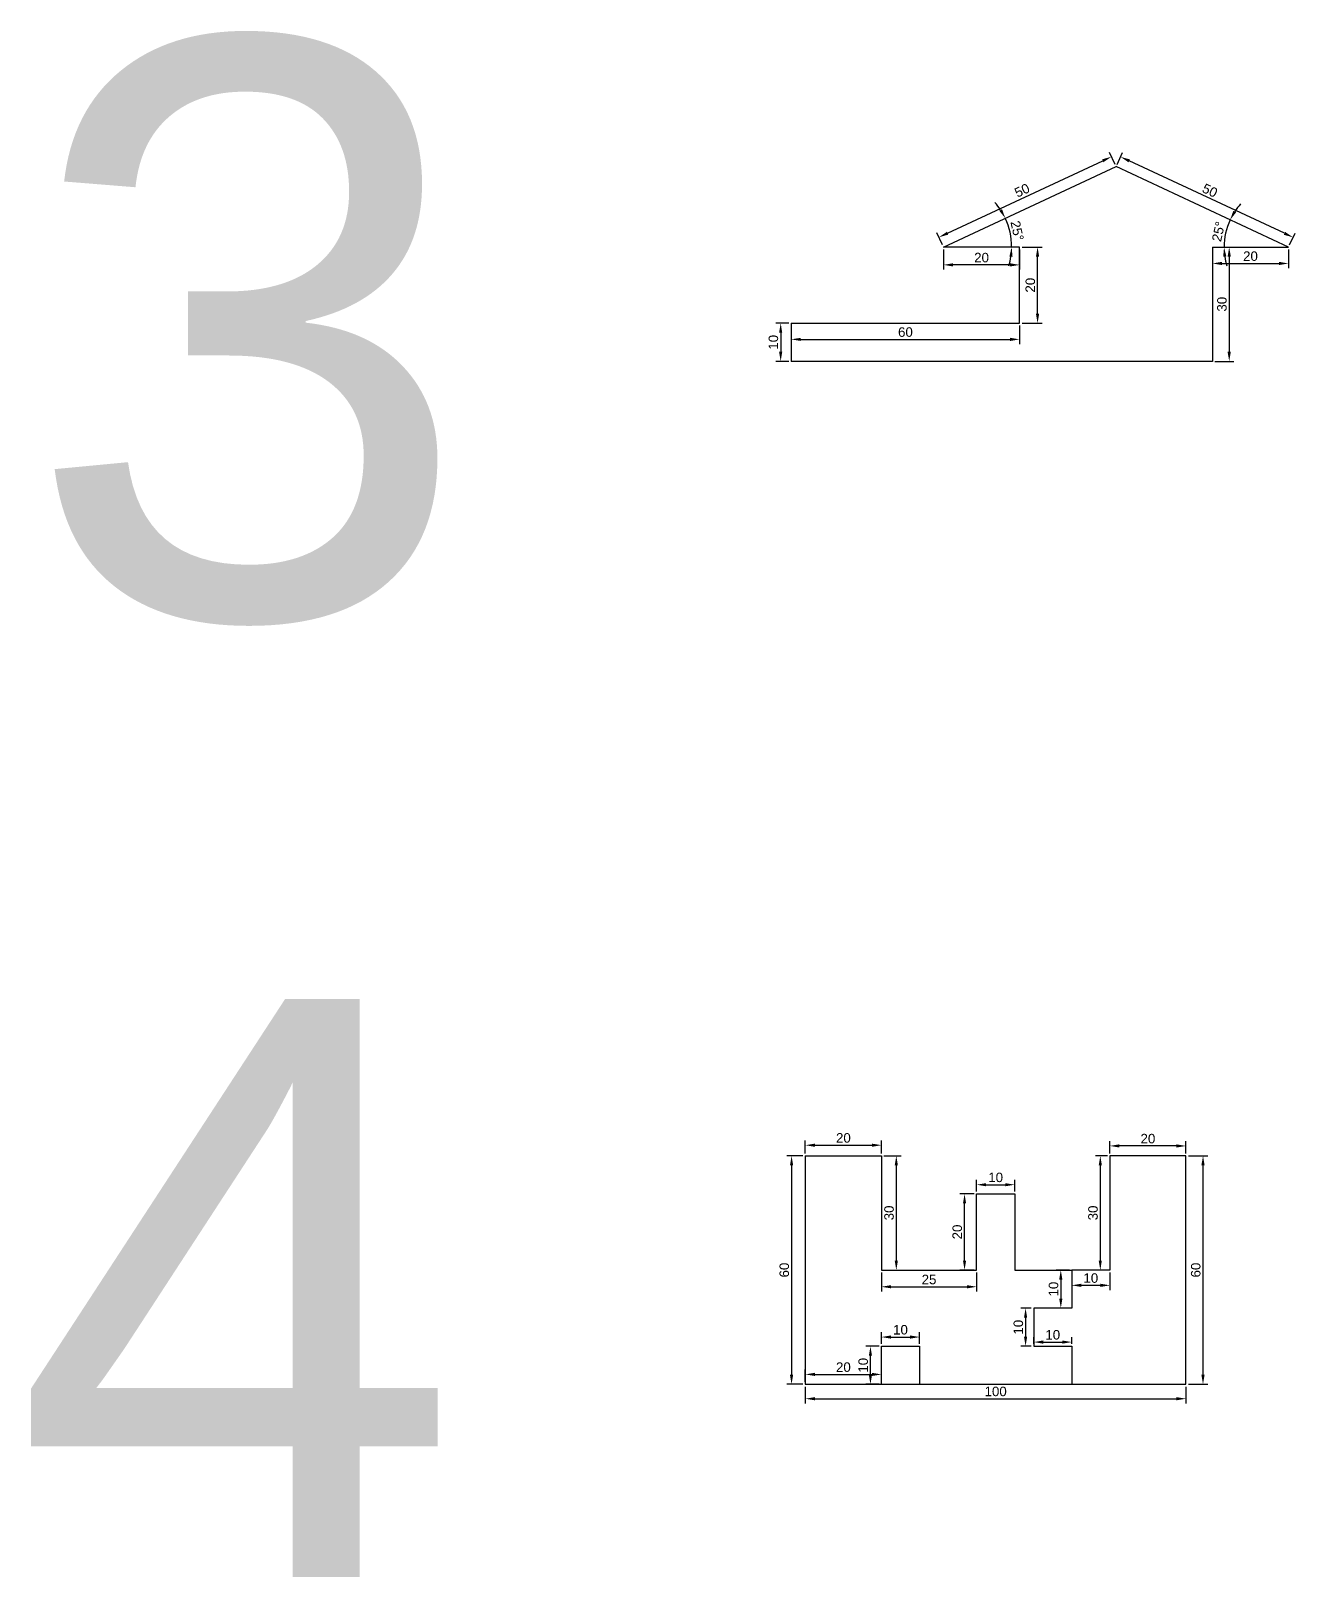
# Model space of a CAD drawing. Header units: millimetres. Extents: x 732 to 2493, y -1056 to 2615.
# Drawn here: x 793.6 to 1125.7, y 1444.2 to 1850.2 of the extents above; entities that cross this region are included whole.
import ezdxf

# ---------------------------------------------------------------- set-up
doc = ezdxf.new("R2010")
doc.units = ezdxf.units.MM
doc.styles.get("Standard").update_dxf_attribs({"font": 'arial.ttf'})
doc.dimstyles.new('ISO-25', dxfattribs={"dimtxt": 2.5, "dimasz": 2.5, "dimexe": 1.25, "dimexo": 0.625, "dimtad": 1, "dimtxsty": 'Standard', "dimcen": 2.5, "dimadec": 0, "dimazin": 0, "dimtfac": 1, "dimtmove": 0, "dimatfit": 3, "dimfxl": 1, "dimarcsym": 0})

# ---------------------------------------------------------------- blocks, each defined once
blk = doc.blocks.new('*D21')
at = {"color": 0, "lineweight": -2, "transparency": 16777216}
for p, q in [((992.7, 1773.44), (989.3, 1773.44)), ((990.55, 1770.94), (990.55, 1765.94)), ((992.7, 1763.44), (989.3, 1763.44))]:
    blk.add_line(p, q, dxfattribs=at)
at = {"color": 0, "transparency": 16777216}
for points in [[(990.13, 1770.94), (990.96, 1770.94), (990.55, 1773.44)], [(990.13, 1765.94), (990.96, 1765.94), (990.55, 1763.44)]]:
    blk.add_solid(points, dxfattribs=at)
at = {"layer": 'Defpoints', "color": 0, "transparency": 16777216}
for p in [(993.32, 1773.44), (990.55, 1763.44), (993.32, 1763.44)]:
    blk.add_point(p, dxfattribs=at)
at = {"color": 0, "transparency": 16777216, "insert": (988.64, 1768.44), "char_height": 2.5, "attachment_point": 5, "rotation": 90}
blk.add_mtext('10', dxfattribs=at)
blk = doc.blocks.new('*D22')
at = {"color": 0, "lineweight": -2, "transparency": 16777216}
for p, q in [((993.32, 1772.81), (993.32, 1767.96)), ((1053.32, 1772.81), (1053.32, 1767.96)), ((995.82, 1769.21), (1050.82, 1769.21))]:
    blk.add_line(p, q, dxfattribs=at)
at = {"color": 0, "transparency": 16777216}
for points in [[(995.82, 1769.62), (995.82, 1768.79), (993.32, 1769.21)], [(1050.82, 1769.62), (1050.82, 1768.79), (1053.32, 1769.21)]]:
    blk.add_solid(points, dxfattribs=at)
at = {"layer": 'Defpoints', "color": 0, "transparency": 16777216}
for p in [(993.32, 1773.44), (1053.32, 1773.44), (1053.32, 1769.21)]:
    blk.add_point(p, dxfattribs=at)
at = {"color": 0, "transparency": 16777216, "insert": (1023.32, 1771.11), "char_height": 2.5, "attachment_point": 5}
blk.add_mtext('60', dxfattribs=at)
blk = doc.blocks.new('*D23')
at = {"color": 0, "lineweight": -2, "transparency": 16777216}
for p, q in [((1033.32, 1792.81), (1033.32, 1787.52)), ((1053.32, 1792.81), (1053.32, 1787.52)), ((1050.82, 1788.77), (1035.82, 1788.77))]:
    blk.add_line(p, q, dxfattribs=at)
at = {"color": 0, "transparency": 16777216}
for points in [[(1035.82, 1789.19), (1035.82, 1788.35), (1033.32, 1788.77)], [(1050.82, 1789.19), (1050.82, 1788.35), (1053.32, 1788.77)]]:
    blk.add_solid(points, dxfattribs=at)
at = {"layer": 'Defpoints', "color": 0, "transparency": 16777216}
for p in [(1033.32, 1793.44), (1053.32, 1793.44), (1033.32, 1788.77)]:
    blk.add_point(p, dxfattribs=at)
at = {"color": 0, "transparency": 16777216, "insert": (1043.32, 1790.67), "char_height": 2.5, "attachment_point": 5}
blk.add_mtext('20', dxfattribs=at)
blk = doc.blocks.new('*D24')
at = {"color": 0, "lineweight": -2, "transparency": 16777216}
for p, q in [((1103.96, 1792.81), (1103.96, 1787.89)), ((1123.96, 1792.81), (1123.96, 1787.89)), ((1106.46, 1789.14), (1121.46, 1789.14))]:
    blk.add_line(p, q, dxfattribs=at)
at = {"color": 0, "transparency": 16777216}
for points in [[(1106.46, 1789.56), (1106.46, 1788.73), (1103.96, 1789.14)], [(1121.46, 1789.56), (1121.46, 1788.73), (1123.96, 1789.14)]]:
    blk.add_solid(points, dxfattribs=at)
at = {"layer": 'Defpoints', "color": 0, "transparency": 16777216}
for p in [(1103.96, 1793.44), (1123.96, 1793.44), (1123.96, 1789.14)]:
    blk.add_point(p, dxfattribs=at)
at = {"color": 0, "transparency": 16777216, "insert": (1113.96, 1791.05), "char_height": 2.5, "attachment_point": 5}
blk.add_mtext('20', dxfattribs=at)
blk = doc.blocks.new('*D25')
at = {"color": 0, "lineweight": -2, "transparency": 16777216}
for p, q in [((1034.38, 1797.09), (1075.17, 1816.11)), ((1078.38, 1815.14), (1076.9, 1818.29)), ((1033.06, 1794.01), (1031.59, 1797.16))]:
    blk.add_line(p, q, dxfattribs=at)
at = {"color": 0, "transparency": 16777216}
for points in [[(1074.99, 1816.48), (1075.34, 1815.73), (1077.43, 1817.16)], [(1034.21, 1797.46), (1034.56, 1796.71), (1032.12, 1796.03)]]:
    blk.add_solid(points, dxfattribs=at)
at = {"layer": 'Defpoints', "color": 0, "transparency": 16777216}
for p in [(1077.43, 1817.16), (1078.64, 1814.57), (1033.32, 1793.44)]:
    blk.add_point(p, dxfattribs=at)
at = {"color": 0, "transparency": 16777216, "insert": (1053.97, 1808.32), "char_height": 2.5, "attachment_point": 5, "rotation": 25}
blk.add_mtext('50', dxfattribs=at)
blk = doc.blocks.new('*D26')
at = {"color": 0, "lineweight": -2, "transparency": 16777216}
for p, q in [((1078.9, 1815.14), (1080.36, 1818.26)), ((1122.88, 1797.06), (1082.1, 1816.07)), ((1124.22, 1794.01), (1125.68, 1797.13))]:
    blk.add_line(p, q, dxfattribs=at)
at = {"color": 0, "transparency": 16777216}
for points in [[(1082.28, 1816.45), (1081.92, 1815.7), (1079.83, 1817.13)], [(1123.06, 1797.43), (1122.71, 1796.68), (1125.15, 1796)]]:
    blk.add_solid(points, dxfattribs=at)
at = {"layer": 'Defpoints', "color": 0, "transparency": 16777216}
for p in [(1079.83, 1817.13), (1078.64, 1814.57), (1123.96, 1793.44)]:
    blk.add_point(p, dxfattribs=at)
at = {"color": 0, "transparency": 16777216, "insert": (1103.3, 1808.29), "char_height": 2.5, "attachment_point": 5, "rotation": 335}
blk.add_mtext('50', dxfattribs=at)
blk = doc.blocks.new('*D27')
at = {"color": 0, "lineweight": -2, "transparency": 16777216}
for p, q in [((1104.58, 1793.44), (1109.62, 1793.44)), ((1108.37, 1790.94), (1108.37, 1765.94)), ((1104.58, 1763.44), (1109.62, 1763.44))]:
    blk.add_line(p, q, dxfattribs=at)
at = {"color": 0, "transparency": 16777216}
for points in [[(1107.95, 1790.94), (1108.79, 1790.94), (1108.37, 1793.44)], [(1107.95, 1765.94), (1108.79, 1765.94), (1108.37, 1763.44)]]:
    blk.add_solid(points, dxfattribs=at)
at = {"layer": 'Defpoints', "color": 0, "transparency": 16777216}
for p in [(1103.96, 1793.44), (1103.96, 1763.44), (1108.37, 1763.44)]:
    blk.add_point(p, dxfattribs=at)
at = {"color": 0, "transparency": 16777216, "insert": (1106.47, 1778.44), "char_height": 2.5, "attachment_point": 5, "rotation": 90}
blk.add_mtext('30', dxfattribs=at)
blk = doc.blocks.new('*D28')
at = {"color": 0, "lineweight": -2, "transparency": 16777216}
for p, q in [((1053.95, 1793.44), (1059.28, 1793.44)), ((1058.03, 1775.94), (1058.03, 1790.94)), ((1053.95, 1773.44), (1059.28, 1773.44))]:
    blk.add_line(p, q, dxfattribs=at)
at = {"color": 0, "transparency": 16777216}
for points in [[(1057.61, 1790.94), (1058.44, 1790.94), (1058.03, 1793.44)], [(1057.61, 1775.94), (1058.44, 1775.94), (1058.03, 1773.44)]]:
    blk.add_solid(points, dxfattribs=at)
at = {"layer": 'Defpoints', "color": 0, "transparency": 16777216}
for p in [(1053.32, 1793.44), (1058.03, 1793.44), (1053.32, 1773.44)]:
    blk.add_point(p, dxfattribs=at)
at = {"color": 0, "transparency": 16777216, "insert": (1056.13, 1783.44), "char_height": 2.5, "attachment_point": 5, "rotation": 90}
blk.add_mtext('20', dxfattribs=at)
blk = doc.blocks.new('*D29')
at = {"color": 0, "lineweight": -2, "transparency": 16777216}
for start, end in [(138.0689, 146.5344), (155, 180), (188.4656, 196.9311)]:
    blk.add_arc((1123.96, 1793.44), 16.94, start, end, dxfattribs=at)
at = {"color": 0, "transparency": 16777216}
for points in [[(1110.19, 1802.57), (1109.46, 1802.98), (1108.61, 1800.6)], [(1106.79, 1790.92), (1107.62, 1790.98), (1107.02, 1793.44)]]:
    blk.add_solid(points, dxfattribs=at)
at = {"layer": 'Defpoints', "color": 0, "transparency": 16777216}
for p in [(1078.64, 1814.57), (1107.73, 1798.3), (1103.96, 1793.44), (1123.96, 1793.44), (1123.96, 1793.44)]:
    blk.add_point(p, dxfattribs=at)
at = {"color": 0, "transparency": 16777216, "insert": (1105.57, 1797.52), "char_height": 2.5, "attachment_point": 5, "rotation": 77.5}
blk.add_mtext('25°', dxfattribs=at)
blk = doc.blocks.new('*D30')
at = {"color": 0, "lineweight": -2, "transparency": 16777216}
for start, end in [(33.0094, 41.0188), (0, 25), (343.9812, 351.9906)]:
    blk.add_arc((1033.32, 1793.44), 17.9, start, end, dxfattribs=at)
at = {"color": 0, "transparency": 16777216}
for points in [[(1048.7, 1803.39), (1047.97, 1802.99), (1049.55, 1801)], [(1050.63, 1790.97), (1051.46, 1790.92), (1051.22, 1793.44)]]:
    blk.add_solid(points, dxfattribs=at)
at = {"layer": 'Defpoints', "color": 0, "transparency": 16777216}
for p in [(1078.64, 1814.57), (1051.03, 1796.03), (1033.32, 1793.44), (1033.32, 1793.44), (1053.32, 1793.44)]:
    blk.add_point(p, dxfattribs=at)
at = {"color": 0, "transparency": 16777216, "insert": (1052.66, 1797.73), "char_height": 2.5, "attachment_point": 5, "rotation": 282.5}
blk.add_mtext('25°', dxfattribs=at)
blk = doc.blocks.new('*D32')
at = {"color": 0, "lineweight": -2, "transparency": 16777216}
for p, q in [((996.39, 1554.82), (992.16, 1554.82)), ((993.41, 1552.32), (993.41, 1497.32)), ((996.39, 1494.82), (992.16, 1494.82))]:
    blk.add_line(p, q, dxfattribs=at)
at = {"color": 0, "transparency": 16777216}
for points in [[(992.99, 1552.32), (993.82, 1552.32), (993.41, 1554.82)], [(992.99, 1497.32), (993.82, 1497.32), (993.41, 1494.82)]]:
    blk.add_solid(points, dxfattribs=at)
at = {"layer": 'Defpoints', "color": 0, "transparency": 16777216}
for p in [(997.02, 1554.82), (993.41, 1494.82), (997.02, 1494.82)]:
    blk.add_point(p, dxfattribs=at)
at = {"color": 0, "transparency": 16777216, "insert": (991.51, 1524.82), "char_height": 2.5, "attachment_point": 5, "rotation": 90}
blk.add_mtext('60', dxfattribs=at)
blk = doc.blocks.new('*D33')
at = {"color": 0, "lineweight": -2, "transparency": 16777216}
for p, q in [((997.02, 1555.45), (997.02, 1558.86)), ((999.52, 1557.61), (1014.52, 1557.61)), ((1017.02, 1555.45), (1017.02, 1558.86))]:
    blk.add_line(p, q, dxfattribs=at)
at = {"color": 0, "transparency": 16777216}
for points in [[(999.52, 1558.02), (999.52, 1557.19), (997.02, 1557.61)], [(1014.52, 1558.02), (1014.52, 1557.19), (1017.02, 1557.61)]]:
    blk.add_solid(points, dxfattribs=at)
at = {"layer": 'Defpoints', "color": 0, "transparency": 16777216}
for p in [(1017.02, 1557.61), (997.02, 1554.82), (1017.02, 1554.82)]:
    blk.add_point(p, dxfattribs=at)
at = {"color": 0, "transparency": 16777216, "insert": (1007.02, 1559.51), "char_height": 2.5, "attachment_point": 5}
blk.add_mtext('20', dxfattribs=at)
blk = doc.blocks.new('*D34')
at = {"color": 0, "lineweight": -2, "transparency": 16777216}
for p, q in [((1077.02, 1555.45), (1077.02, 1558.67)), ((1094.52, 1557.42), (1079.52, 1557.42)), ((1097.02, 1555.45), (1097.02, 1558.67))]:
    blk.add_line(p, q, dxfattribs=at)
at = {"color": 0, "transparency": 16777216}
for points in [[(1079.52, 1557.83), (1079.52, 1557), (1077.02, 1557.42)], [(1094.52, 1557.83), (1094.52, 1557), (1097.02, 1557.42)]]:
    blk.add_solid(points, dxfattribs=at)
at = {"layer": 'Defpoints', "color": 0, "transparency": 16777216}
for p in [(1077.02, 1557.42), (1077.02, 1554.82), (1097.02, 1554.82)]:
    blk.add_point(p, dxfattribs=at)
at = {"color": 0, "transparency": 16777216, "insert": (1087.02, 1559.32), "char_height": 2.5, "attachment_point": 5}
blk.add_mtext('20', dxfattribs=at)
blk = doc.blocks.new('*D35')
at = {"color": 0, "lineweight": -2, "transparency": 16777216}
for p, q in [((1042.02, 1545.45), (1042.02, 1548.48)), ((1044.52, 1547.23), (1049.52, 1547.23)), ((1052.02, 1545.45), (1052.02, 1548.48))]:
    blk.add_line(p, q, dxfattribs=at)
at = {"color": 0, "transparency": 16777216}
for points in [[(1044.52, 1547.65), (1044.52, 1546.82), (1042.02, 1547.23)], [(1049.52, 1547.65), (1049.52, 1546.82), (1052.02, 1547.23)]]:
    blk.add_solid(points, dxfattribs=at)
at = {"layer": 'Defpoints', "color": 0, "transparency": 16777216}
for p in [(1052.02, 1547.23), (1042.02, 1544.82), (1052.02, 1544.82)]:
    blk.add_point(p, dxfattribs=at)
at = {"color": 0, "transparency": 16777216, "insert": (1047.02, 1549.14), "char_height": 2.5, "attachment_point": 5}
blk.add_mtext('10', dxfattribs=at)
blk = doc.blocks.new('*D31')
at = {"color": 0, "lineweight": -2, "transparency": 16777216}
for p, q in [((997.02, 1494.2), (997.02, 1489.79)), ((1097.02, 1494.2), (1097.02, 1489.79)), ((999.52, 1491.04), (1094.52, 1491.04))]:
    blk.add_line(p, q, dxfattribs=at)
at = {"color": 0, "transparency": 16777216}
for points in [[(999.52, 1491.46), (999.52, 1490.62), (997.02, 1491.04)], [(1094.52, 1491.46), (1094.52, 1490.62), (1097.02, 1491.04)]]:
    blk.add_solid(points, dxfattribs=at)
at = {"layer": 'Defpoints', "color": 0, "transparency": 16777216}
for p in [(997.02, 1494.82), (1097.02, 1494.82), (1097.02, 1491.04)]:
    blk.add_point(p, dxfattribs=at)
at = {"color": 0, "transparency": 16777216, "insert": (1047.02, 1492.94), "char_height": 2.5, "attachment_point": 5}
blk.add_mtext('100', dxfattribs=at)
blk = doc.blocks.new('*D36')
at = {"color": 0, "lineweight": -2, "transparency": 16777216}
for p, q in [((997.02, 1495.45), (997.02, 1498.67)), ((1017.02, 1495.45), (1017.02, 1498.67)), ((999.52, 1497.42), (1014.52, 1497.42))]:
    blk.add_line(p, q, dxfattribs=at)
at = {"color": 0, "transparency": 16777216}
for points in [[(999.52, 1497.84), (999.52, 1497.01), (997.02, 1497.42)], [(1014.52, 1497.84), (1014.52, 1497.01), (1017.02, 1497.42)]]:
    blk.add_solid(points, dxfattribs=at)
at = {"layer": 'Defpoints', "color": 0, "transparency": 16777216}
for p in [(997.02, 1494.82), (1017.02, 1497.42), (1017.02, 1494.82)]:
    blk.add_point(p, dxfattribs=at)
at = {"color": 0, "transparency": 16777216, "insert": (1007.02, 1499.32), "char_height": 2.5, "attachment_point": 5}
blk.add_mtext('20', dxfattribs=at)
blk = doc.blocks.new('*D37')
at = {"color": 0, "lineweight": -2, "transparency": 16777216}
for p, q in [((1017.02, 1505.45), (1017.02, 1508.48)), ((1019.52, 1507.23), (1024.52, 1507.23)), ((1027.02, 1505.45), (1027.02, 1508.48))]:
    blk.add_line(p, q, dxfattribs=at)
at = {"color": 0, "transparency": 16777216}
for points in [[(1019.52, 1507.65), (1019.52, 1506.81), (1017.02, 1507.23)], [(1024.52, 1507.65), (1024.52, 1506.81), (1027.02, 1507.23)]]:
    blk.add_solid(points, dxfattribs=at)
at = {"layer": 'Defpoints', "color": 0, "transparency": 16777216}
for p in [(1027.02, 1507.23), (1017.02, 1504.82), (1027.02, 1504.82)]:
    blk.add_point(p, dxfattribs=at)
at = {"color": 0, "transparency": 16777216, "insert": (1022.02, 1509.13), "char_height": 2.5, "attachment_point": 5}
blk.add_mtext('10', dxfattribs=at)
blk = doc.blocks.new('*D38')
at = {"color": 0, "lineweight": -2, "transparency": 16777216}
for p, q in [((1057.02, 1505.45), (1057.02, 1507.16)), ((1067.02, 1505.45), (1067.02, 1507.16)), ((1059.52, 1505.91), (1064.52, 1505.91))]:
    blk.add_line(p, q, dxfattribs=at)
at = {"color": 0, "transparency": 16777216}
for points in [[(1059.52, 1506.33), (1059.52, 1505.49), (1057.02, 1505.91)], [(1064.52, 1506.33), (1064.52, 1505.49), (1067.02, 1505.91)]]:
    blk.add_solid(points, dxfattribs=at)
at = {"layer": 'Defpoints', "color": 0, "transparency": 16777216}
for p in [(1057.02, 1504.82), (1067.02, 1505.91), (1067.02, 1504.82)]:
    blk.add_point(p, dxfattribs=at)
at = {"color": 0, "transparency": 16777216, "insert": (1062.02, 1507.81), "char_height": 2.5, "attachment_point": 5}
blk.add_mtext('10', dxfattribs=at)
blk = doc.blocks.new('*D39')
at = {"color": 0, "lineweight": -2, "transparency": 16777216}
for p, q in [((1017.02, 1524.2), (1017.02, 1519.18)), ((1042.02, 1524.2), (1042.02, 1519.18)), ((1019.52, 1520.43), (1039.52, 1520.43))]:
    blk.add_line(p, q, dxfattribs=at)
at = {"color": 0, "transparency": 16777216}
for points in [[(1019.52, 1520.85), (1019.52, 1520.02), (1017.02, 1520.43)], [(1039.52, 1520.85), (1039.52, 1520.02), (1042.02, 1520.43)]]:
    blk.add_solid(points, dxfattribs=at)
at = {"layer": 'Defpoints', "color": 0, "transparency": 16777216}
for p in [(1017.02, 1524.82), (1042.02, 1524.82), (1042.02, 1520.43)]:
    blk.add_point(p, dxfattribs=at)
at = {"color": 0, "transparency": 16777216, "insert": (1029.52, 1522.33), "char_height": 2.5, "attachment_point": 5}
blk.add_mtext('25', dxfattribs=at)
blk = doc.blocks.new('*D40')
at = {"color": 0, "lineweight": -2, "transparency": 16777216}
for p, q in [((1017.64, 1554.82), (1022.17, 1554.82)), ((1020.92, 1552.32), (1020.92, 1527.32)), ((1017.64, 1524.82), (1022.17, 1524.82))]:
    blk.add_line(p, q, dxfattribs=at)
at = {"color": 0, "transparency": 16777216}
for points in [[(1020.5, 1552.32), (1021.34, 1552.32), (1020.92, 1554.82)], [(1020.5, 1527.32), (1021.34, 1527.32), (1020.92, 1524.82)]]:
    blk.add_solid(points, dxfattribs=at)
at = {"layer": 'Defpoints', "color": 0, "transparency": 16777216}
for p in [(1017.02, 1554.82), (1017.02, 1524.82), (1020.92, 1524.82)]:
    blk.add_point(p, dxfattribs=at)
at = {"color": 0, "transparency": 16777216, "insert": (1019.02, 1539.82), "char_height": 2.5, "attachment_point": 5, "rotation": 90}
blk.add_mtext('30', dxfattribs=at)
blk = doc.blocks.new('*D41')
at = {"color": 0, "lineweight": -2, "transparency": 16777216}
for p, q in [((1041.39, 1544.82), (1037.6, 1544.82)), ((1038.85, 1527.32), (1038.85, 1542.32)), ((1041.39, 1524.82), (1037.6, 1524.82))]:
    blk.add_line(p, q, dxfattribs=at)
at = {"color": 0, "transparency": 16777216}
for points in [[(1038.43, 1542.32), (1039.26, 1542.32), (1038.85, 1544.82)], [(1038.43, 1527.32), (1039.26, 1527.32), (1038.85, 1524.82)]]:
    blk.add_solid(points, dxfattribs=at)
at = {"layer": 'Defpoints', "color": 0, "transparency": 16777216}
for p in [(1038.85, 1544.82), (1042.02, 1544.82), (1042.02, 1524.82)]:
    blk.add_point(p, dxfattribs=at)
at = {"color": 0, "transparency": 16777216, "insert": (1036.94, 1534.82), "char_height": 2.5, "attachment_point": 5, "rotation": 90}
blk.add_mtext('20', dxfattribs=at)
blk = doc.blocks.new('*D42')
at = {"color": 0, "lineweight": -2, "transparency": 16777216}
for p, q in [((1076.39, 1554.82), (1073.26, 1554.82)), ((1074.51, 1552.32), (1074.51, 1527.32)), ((1076.39, 1524.82), (1073.26, 1524.82))]:
    blk.add_line(p, q, dxfattribs=at)
at = {"color": 0, "transparency": 16777216}
for points in [[(1074.09, 1552.32), (1074.92, 1552.32), (1074.51, 1554.82)], [(1074.09, 1527.32), (1074.92, 1527.32), (1074.51, 1524.82)]]:
    blk.add_solid(points, dxfattribs=at)
at = {"layer": 'Defpoints', "color": 0, "transparency": 16777216}
for p in [(1077.02, 1554.82), (1074.51, 1524.82), (1077.02, 1524.82)]:
    blk.add_point(p, dxfattribs=at)
at = {"color": 0, "transparency": 16777216, "insert": (1072.6, 1539.82), "char_height": 2.5, "attachment_point": 5, "rotation": 90}
blk.add_mtext('30', dxfattribs=at)
blk = doc.blocks.new('*D43')
at = {"color": 0, "lineweight": -2, "transparency": 16777216}
for p, q in [((1097.64, 1554.82), (1102.74, 1554.82)), ((1101.49, 1497.32), (1101.49, 1552.32)), ((1097.64, 1494.82), (1102.74, 1494.82))]:
    blk.add_line(p, q, dxfattribs=at)
at = {"color": 0, "transparency": 16777216}
for points in [[(1101.07, 1552.32), (1101.91, 1552.32), (1101.49, 1554.82)], [(1101.07, 1497.32), (1101.91, 1497.32), (1101.49, 1494.82)]]:
    blk.add_solid(points, dxfattribs=at)
at = {"layer": 'Defpoints', "color": 0, "transparency": 16777216}
for p in [(1097.02, 1554.82), (1101.49, 1554.82), (1097.02, 1494.82)]:
    blk.add_point(p, dxfattribs=at)
at = {"color": 0, "transparency": 16777216, "insert": (1099.59, 1524.82), "char_height": 2.5, "attachment_point": 5, "rotation": 90}
blk.add_mtext('60', dxfattribs=at)
blk = doc.blocks.new('*D44')
at = {"color": 0, "lineweight": -2, "transparency": 16777216}
for p, q in [((1056.39, 1514.82), (1053.63, 1514.82)), ((1054.88, 1512.32), (1054.88, 1507.32)), ((1056.39, 1504.82), (1053.63, 1504.82))]:
    blk.add_line(p, q, dxfattribs=at)
at = {"color": 0, "transparency": 16777216}
for points in [[(1054.47, 1512.32), (1055.3, 1512.32), (1054.88, 1514.82)], [(1054.47, 1507.32), (1055.3, 1507.32), (1054.88, 1504.82)]]:
    blk.add_solid(points, dxfattribs=at)
at = {"layer": 'Defpoints', "color": 0, "transparency": 16777216}
for p in [(1057.02, 1514.82), (1054.88, 1504.82), (1057.02, 1504.82)]:
    blk.add_point(p, dxfattribs=at)
at = {"color": 0, "transparency": 16777216, "insert": (1052.98, 1509.82), "char_height": 2.5, "attachment_point": 5, "rotation": 90}
blk.add_mtext('10', dxfattribs=at)
blk = doc.blocks.new('*D45')
at = {"color": 0, "lineweight": -2, "transparency": 16777216}
for p, q in [((1066.39, 1524.82), (1062.88, 1524.82)), ((1064.13, 1522.32), (1064.13, 1517.32)), ((1066.39, 1514.82), (1062.88, 1514.82))]:
    blk.add_line(p, q, dxfattribs=at)
at = {"color": 0, "transparency": 16777216}
for points in [[(1063.71, 1522.32), (1064.55, 1522.32), (1064.13, 1524.82)], [(1063.71, 1517.32), (1064.55, 1517.32), (1064.13, 1514.82)]]:
    blk.add_solid(points, dxfattribs=at)
at = {"layer": 'Defpoints', "color": 0, "transparency": 16777216}
for p in [(1067.02, 1524.82), (1064.13, 1514.82), (1067.02, 1514.82)]:
    blk.add_point(p, dxfattribs=at)
at = {"color": 0, "transparency": 16777216, "insert": (1062.23, 1519.82), "char_height": 2.5, "attachment_point": 5, "rotation": 90}
blk.add_mtext('10', dxfattribs=at)
blk = doc.blocks.new('*D46')
at = {"color": 0, "lineweight": -2, "transparency": 16777216}
for p, q in [((1067.02, 1524.2), (1067.02, 1519.56)), ((1077.02, 1524.2), (1077.02, 1519.56)), ((1074.52, 1520.81), (1069.52, 1520.81))]:
    blk.add_line(p, q, dxfattribs=at)
at = {"color": 0, "transparency": 16777216}
for points in [[(1069.52, 1521.23), (1069.52, 1520.39), (1067.02, 1520.81)], [(1074.52, 1521.23), (1074.52, 1520.39), (1077.02, 1520.81)]]:
    blk.add_solid(points, dxfattribs=at)
at = {"layer": 'Defpoints', "color": 0, "transparency": 16777216}
for p in [(1067.02, 1524.82), (1077.02, 1524.82), (1067.02, 1520.81)]:
    blk.add_point(p, dxfattribs=at)
at = {"color": 0, "transparency": 16777216, "insert": (1072.02, 1522.71), "char_height": 2.5, "attachment_point": 5}
blk.add_mtext('10', dxfattribs=at)
blk = doc.blocks.new('*D47')
at = {"color": 0, "lineweight": -2, "transparency": 16777216}
for p, q in [((1016.39, 1504.82), (1012.88, 1504.82)), ((1014.13, 1497.32), (1014.13, 1502.32)), ((1016.39, 1494.82), (1012.88, 1494.82))]:
    blk.add_line(p, q, dxfattribs=at)
at = {"color": 0, "transparency": 16777216}
for points in [[(1013.71, 1502.32), (1014.54, 1502.32), (1014.13, 1504.82)], [(1013.71, 1497.32), (1014.54, 1497.32), (1014.13, 1494.82)]]:
    blk.add_solid(points, dxfattribs=at)
at = {"layer": 'Defpoints', "color": 0, "transparency": 16777216}
for p in [(1014.13, 1504.82), (1017.02, 1504.82), (1017.02, 1494.82)]:
    blk.add_point(p, dxfattribs=at)
at = {"color": 0, "transparency": 16777216, "insert": (1012.23, 1499.82), "char_height": 2.5, "attachment_point": 5, "rotation": 90}
blk.add_mtext('10', dxfattribs=at)

msp = doc.modelspace()

# ---------------------------------------------------------------- linework, layer by layer
for p, q in [((1033.325, 1793.44), (1078.64, 1814.57)), ((1123.956, 1793.44), (1078.64, 1814.57)), ((1053.325, 1793.44), (1033.325, 1793.44)), ((1053.325, 1773.44), (1053.325, 1793.44)), ((1103.956, 1793.44), (1123.956, 1793.44)), ((1103.956, 1793.44), (1103.956, 1763.44)), ((993.325, 1773.44), (993.325, 1763.44)), ((993.325, 1773.44), (1053.325, 1773.44)), ((1103.956, 1763.44), (993.325, 1763.44)), ((997.02, 1554.822), (997.02, 1494.822)), ((997.02, 1554.822), (1017.02, 1554.822)), ((1017.02, 1554.822), (1017.02, 1524.822)), ((1097.02, 1554.822), (1077.02, 1554.822)), ((1077.02, 1554.822), (1077.02, 1524.822)), ((1097.02, 1494.822), (1097.02, 1554.822)), ((1042.02, 1524.822), (1042.02, 1544.822)), ((1042.02, 1544.822), (1052.02, 1544.822)), ((1052.02, 1544.822), (1052.02, 1524.822)), ((1017.02, 1524.822), (1042.02, 1524.822)), ((1052.02, 1524.822), (1067.02, 1524.822)), ((1077.02, 1524.822), (1067.02, 1524.822)), ((1067.02, 1524.822), (1067.02, 1514.822)), ((1067.02, 1514.822), (1057.02, 1514.822)), ((1057.02, 1514.822), (1057.02, 1504.822)), ((1017.02, 1494.822), (1017.02, 1504.822)), ((1017.02, 1504.822), (1027.02, 1504.822)), ((1027.02, 1504.822), (1027.02, 1494.822)), ((1057.02, 1504.822), (1067.02, 1504.822)), ((1067.02, 1504.822), (1067.02, 1494.822)), ((997.02, 1494.822), (1017.02, 1494.822)), ((1017.02, 1494.822), (1097.02, 1494.822))]:
    msp.add_line(p, q)

# ---------------------------------------------------------------- texts
at = {"color": 152, "true_color": 0x2776bb}
for s, p in [('3', (791.76, 1696.129)), ('4', (788.724, 1444.204))]:
    msp.add_text(s, height=151.809, dxfattribs=at).set_placement(p)

# ---------------------------------------------------------------- dimensions: what is measured, and where the dimension line sits
for p1, distance, picture, middle in [((1033.325, 1793.44), 2.859, '*D25', (1053.971, 1808.319)), ((1123.956, 1793.44), -2.825, '*D26', (1103.296, 1808.289))]:
    dim = msp.add_aligned_dim(p1=p1, p2=(1078.64, 1814.57), distance=distance, dimstyle='ISO-25', dxfattribs=at)
    dim.commit()
    dim.dimension.update_dxf_attribs({"geometry": picture, "text_midpoint": middle})
for base, line1, line2, picture, middle in [((1051.034, 1796.034), ((1053.325, 1793.44), (1033.325, 1793.44)), ((1033.325, 1793.44), (1078.64, 1814.57)), '*D30', (1052.656, 1797.725)), ((1107.732, 1798.297), ((1103.956, 1793.44), (1123.956, 1793.44)), ((1123.956, 1793.44), (1078.64, 1814.57)), '*D29', (1105.565, 1797.517))]:
    dim = msp.add_angular_dim_2l(base=base, line1=line1, line2=line2, dimstyle='ISO-25', dxfattribs=at)
    dim.commit()
    dim.dimension.update_dxf_attribs({"geometry": picture, "text_midpoint": middle})
for base, p1, p2, picture, middle in [((1033.325, 1788.772), (1053.325, 1793.44), (1033.325, 1793.44), '*D23', (1043.325, 1790.673)), ((1123.956, 1789.144), (1103.956, 1793.44), (1123.956, 1793.44), '*D24', (1113.956, 1791.046)), ((1053.325, 1769.206), (993.325, 1773.44), (1053.325, 1773.44), '*D22', (1023.325, 1771.107)), ((1017.02, 1557.606), (997.02, 1554.822), (1017.02, 1554.822), '*D33', (1007.02, 1559.507)), ((1077.02, 1557.417), (1097.02, 1554.822), (1077.02, 1554.822), '*D34', (1087.02, 1559.319)), ((1052.02, 1547.235), (1042.02, 1544.822), (1052.02, 1544.822), '*D35', (1047.02, 1549.136)), ((1042.02, 1520.433), (1017.02, 1524.822), (1042.02, 1524.822), '*D39', (1029.52, 1522.335)), ((1067.02, 1520.81), (1077.02, 1524.822), (1067.02, 1524.822), '*D46', (1072.02, 1522.712)), ((1027.02, 1507.23), (1017.02, 1504.822), (1027.02, 1504.822), '*D37', (1022.02, 1509.132)), ((1067.02, 1505.91), (1057.02, 1504.822), (1067.02, 1504.822), '*D38', (1062.02, 1507.811)), ((1017.02, 1497.423), (997.02, 1494.822), (1017.02, 1494.822), '*D36', (1007.02, 1499.324)), ((1097.02, 1491.041), (997.02, 1494.822), (1097.02, 1494.822), '*D31', (1047.02, 1492.942))]:
    dim = msp.add_linear_dim(base=base, p1=p1, p2=p2, dimstyle='ISO-25', dxfattribs=at)
    dim.commit()
    dim.dimension.update_dxf_attribs({"geometry": picture, "text_midpoint": middle})
for base, p1, p2, picture, middle in [((1058.027, 1793.44), (1053.325, 1773.44), (1053.325, 1793.44), '*D28', (1056.125, 1783.44)), ((1108.371, 1763.44), (1103.956, 1793.44), (1103.956, 1763.44), '*D27', (1106.468, 1778.44)), ((990.546, 1763.44), (993.325, 1773.44), (993.325, 1763.44), '*D21', (988.645, 1768.44)), ((993.408, 1494.822), (997.02, 1554.822), (997.02, 1494.822), '*D32', (991.506, 1524.822)), ((1020.92, 1524.822), (1017.02, 1554.822), (1017.02, 1524.822), '*D40', (1019.018, 1539.822)), ((1074.507, 1524.822), (1077.02, 1554.822), (1077.02, 1524.822), '*D42', (1072.605, 1539.822)), ((1101.489, 1554.822), (1097.02, 1494.822), (1097.02, 1554.822), '*D43', (1099.588, 1524.822)), ((1038.845, 1544.822), (1042.02, 1524.822), (1042.02, 1544.822), '*D41', (1036.944, 1534.822)), ((1064.129, 1514.822), (1067.02, 1524.822), (1067.02, 1514.822), '*D45', (1062.228, 1519.822)), ((1054.884, 1504.822), (1057.02, 1514.822), (1057.02, 1504.822), '*D44', (1052.982, 1509.822)), ((1014.127, 1504.822), (1017.02, 1494.822), (1017.02, 1504.822), '*D47', (1012.226, 1499.822))]:
    dim = msp.add_linear_dim(base=base, p1=p1, p2=p2, angle=90, dimstyle='ISO-25', dxfattribs=at)
    dim.commit()
    dim.dimension.update_dxf_attribs({"geometry": picture, "text_midpoint": middle})

doc.saveas('drawing.dxf')
